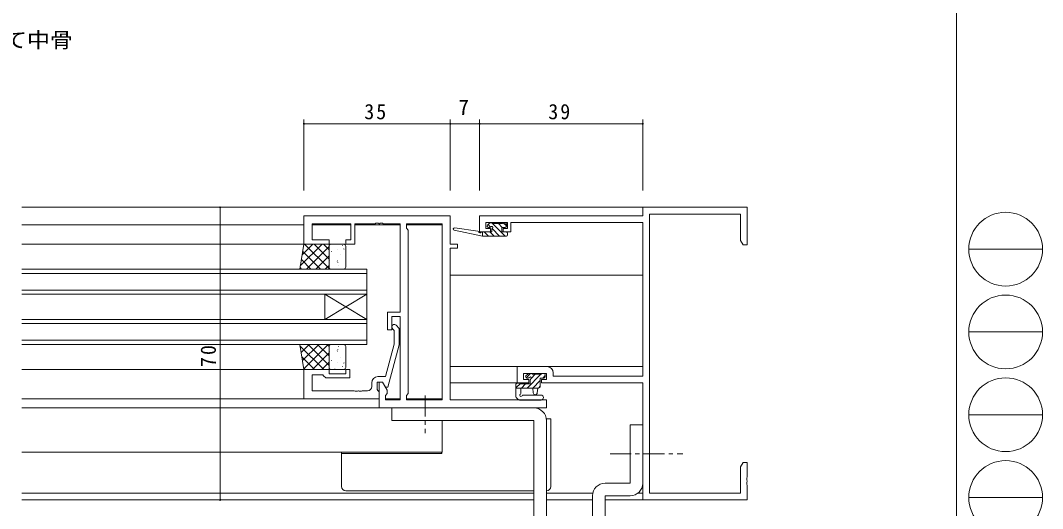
# Model space of a CAD drawing. Units: millimetres on the paper. Extents: x -420 to 373, y -297 to 267.
# Drawn here: x 128.5 to 372.9, y -135.7 to -18.9 of the extents above; entities that cross this region are included whole.
import ezdxf
from ezdxf.enums import TextEntityAlignment as Align

# ---------------------------------------------------------------- set-up
doc = ezdxf.new("R2010")
doc.units = ezdxf.units.MM
doc.linetypes.add('CHAIN1', pattern=[8, 5, -1, 1, -1])
for name, color, linetype, lineweight in [('0-1_YKK_ZWAK', 7, 'Continuous', 9), ('0-3_YKK_11', 7, 'Continuous', 9), ('0-4_YKK_12', 2, 'Continuous', 9), ('0-5_YKK_13', 4, 'Continuous', 9), ('0-6_YKK_D', 6, 'Continuous', 9)]:
    doc.layers.add(name, color=color, linetype=linetype, lineweight=lineweight)
doc.layers.add('0-2_USER1', color=3, linetype='Continuous')
doc.styles.add('ＭＳ ゴシック', font='')
doc.styles.get('ＭＳ ゴシック').set_extended_font_data('MS Gothic')

msp = doc.modelspace()

# ---------------------------------------------------------------- linework, layer by layer
at = {"layer": '0-1_YKK_ZWAK'}
for p, q in [((352.3, 264.4), (352.3, -260.6)), ((355.276, -73.616), (372.916, -73.616)), ((355.276, -93.412), (372.916, -93.412)), ((355.276, -113.208), (372.916, -113.208)), ((355.276, -133.004), (372.916, -133.004))]:
    msp.add_line(p, q, dxfattribs=at)
for centre in [(364.096, -73.616), (364.096, -93.412), (364.096, -113.208), (364.096, -133.004)]:
    msp.add_circle(centre, 8.82, dxfattribs=at)
at = {"layer": '0-3_YKK_11'}
for p, q in [((196.3, -65.6), (231.3, -65.6)), ((196.3, -72.4), (196.3, -65.6)), ((231.3, -65.6), (231.3, -72.4)), ((238.3, -65.6), (238.3, -69.5)), ((277.3, -65.6), (238.3, -65.6)), ((277.3, -63.6), (277.3, -65.6)), ((302.3, -63.6), (277.3, -63.6)), ((278.93, -65.23), (300.67, -65.23)), ((278.93, -131.97), (278.93, -65.23)), ((300.67, -65.23), (300.67, -71.509)), ((302.3, -72.6), (302.3, -63.6)), ((207.5, -67.53), (198.23, -67.53)), ((198.23, -67.53), (198.23, -71.4)), ((207.5, -71.4), (207.5, -67.53)), ((213.342, -67.53), (208.5, -67.53)), ((208.5, -67.53), (208.5, -72.4)), ((213.525, -67.41), (213.342, -67.53)), ((214.075, -67.41), (213.525, -67.41)), ((214.258, -67.53), (214.075, -67.41)), ((214.342, -67.53), (214.258, -67.53)), ((214.525, -67.41), (214.342, -67.53)), ((215.075, -67.41), (214.525, -67.41)), ((215.258, -67.53), (215.075, -67.41)), ((219.3, -67.53), (215.258, -67.53)), ((219.3, -88.7), (219.3, -67.53)), ((220.8, -67.53), (229.37, -67.53)), ((229.37, -67.53), (229.37, -109.67)), ((229.37, -67.53), (229.37, -109.67)), ((239.8, -68.7), (239.8, -67.23)), ((239.8, -67.23), (245, -67.23)), ((245, -67.23), (245, -68.7)), ((245.8, -69.5), (245.8, -67.23)), ((245.8, -67.23), (277.3, -67.23)), ((277.3, -67.23), (277.3, -103.97)), ((221.23, -108.17), (221.23, -69.03)), ((238.3, -69.5), (240.9, -69.5)), ((240.9, -68.7), (239.8, -68.7)), ((240.9, -69.5), (240.9, -68.7)), ((243.9, -68.7), (243.9, -69.5)), ((245, -68.7), (243.9, -68.7)), ((243.9, -69.5), (245.8, -69.5)), ((202.3, -72.4), (196.3, -72.4)), ((198.23, -71.4), (202.3, -71.4)), ((202.3, -71.4), (202.3, -72.4)), ((206.3, -71.4), (207.5, -71.4)), ((206.3, -72.4), (206.3, -71.4)), ((208.5, -72.4), (206.3, -72.4)), ((231.3, -72.4), (233, -72.4)), ((233, -72.4), (233, -73.4)), ((300.67, -71.509), (301.3, -72.6)), ((301.3, -72.6), (302.3, -72.6)), ((233, -73.4), (231.3, -73.4)), ((231.3, -73.4), (231.3, -109.67)), ((216.3, -92.9), (216.3, -88.7)), ((216.3, -88.7), (219.3, -88.7)), ((217.3, -89.7), (217.3, -92.9)), ((219.3, -89.7), (217.3, -89.7)), ((219.3, -109.67), (219.3, -89.7)), ((217.9, -93.049), (217.476, -92.625)), ((218.324, -91.776), (219.1, -92.552)), ((219.1, -92.552), (219.1, -96.497)), ((217.3, -92.9), (216.3, -92.9)), ((217.9, -96.339), (217.9, -93.049)), ((215.82, -104.1), (217.9, -96.339)), ((219.1, -96.497), (216.393, -106.6)), ((196.3, -109.4), (196.3, -102.4)), ((196.3, -102.4), (202.3, -102.4)), ((202.3, -102.4), (202.3, -103.4)), ((206.3, -102.4), (207.3, -102.4)), ((206.3, -103.4), (206.3, -102.4)), ((207.3, -102.4), (207.3, -104.4)), ((247.3, -101.7), (247.3, -105.6)), ((254.4, -101.7), (247.3, -101.7)), ((198.23, -103.7), (198.23, -107.47)), ((200.8, -103.7), (198.23, -103.7)), ((201, -103.9), (200.8, -103.7)), ((201.5, -104.4), (201, -103.9)), ((207.3, -104.4), (201.5, -104.4)), ((202.3, -103.4), (206.3, -103.4)), ((214, -104.1), (215.82, -104.1)), ((248.8, -104.8), (248.8, -103.33)), ((248.8, -103.33), (254.27, -103.33)), ((250.1, -104.8), (248.8, -104.8)), ((250.1, -105.6), (250.1, -104.8)), ((253.1, -104.8), (253.1, -105.6)), ((254.27, -104.8), (253.1, -104.8)), ((254.27, -103.33), (254.27, -104.8)), ((255.9, -103.97), (255.9, -103.2)), ((277.3, -103.97), (255.9, -103.97)), ((198.23, -107.47), (208.342, -107.47)), ((208.342, -107.47), (208.525, -107.59)), ((209.075, -107.59), (209.258, -107.47)), ((209.258, -107.47), (209.342, -107.47)), ((209.342, -107.47), (209.525, -107.59)), ((210.075, -107.59), (210.258, -107.47)), ((210.258, -107.47), (211.5, -107.47)), ((212.5, -106.47), (212.5, -105.6)), ((213.8, -105.4), (213.8, -107.2)), ((215.1, -105.4), (213.8, -105.4)), ((213.8, -107.2), (214, -107.4)), ((214, -107.4), (214.3, -107.7)), ((214.3, -105.4), (215.1, -105.4)), ((214.3, -111.6), (214.3, -105.4)), ((215.793, -106.6), (215.1, -105.4)), ((215.1, -105.4), (216.23, -107.358)), ((216.393, -106.6), (215.793, -106.6)), ((216.23, -107.358), (216.23, -108.17)), ((247.3, -105.6), (250.1, -105.6)), ((253.1, -105.6), (277.3, -105.6)), ((277.3, -105.6), (277.3, -133.6)), ((214.3, -109.4), (196.3, -109.4)), ((208.525, -107.59), (209.075, -107.59)), ((209.525, -107.59), (210.075, -107.59)), ((214.3, -107.7), (214.3, -109.4)), ((216.23, -108.17), (215.8, -108.6)), ((215.8, -108.6), (215.8, -109.67)), ((215.8, -109.67), (219.3, -109.67)), ((220.8, -108.6), (221.23, -108.17)), ((220.8, -109.67), (220.8, -108.6)), ((229.37, -109.67), (220.8, -109.67)), ((231.3, -109.67), (254.3, -109.67)), ((254.3, -109.67), (254.3, -111.6)), ((254.3, -111.6), (214.3, -111.6)), ((301.3, -124.6), (300.67, -125.691)), ((302.3, -124.6), (301.3, -124.6)), ((302.3, -128.142), (302.3, -124.6)), ((300.67, -125.691), (300.67, -131.97)), ((302.18, -128.325), (302.3, -128.142)), ((302.18, -128.875), (302.18, -128.325)), ((302.3, -129.058), (302.18, -128.875)), ((302.18, -129.325), (302.3, -129.142)), ((302.18, -129.875), (302.18, -129.325)), ((302.3, -129.142), (302.3, -129.058)), ((300.67, -131.97), (278.93, -131.97)), ((302.3, -130.058), (302.18, -129.875)), ((302.3, -133.6), (302.3, -130.058)), ((277.3, -133.6), (302.3, -133.6))]:
    msp.add_line(p, q, dxfattribs=at)
msp.add_lwpolyline([(221.23, -69.03), (220.8, -68.6), (220.8, -67.53)], dxfattribs=at)
for centre, radius, start, end in [((217.9, -92.2), 0.6, 44.99998, 225), ((254.4, -103.2), 1.5, 0, 89.99998), ((214, -105.6), 1.5, 90, 179.99998), ((211.5, -106.47), 1, 270, 359.99998)]:
    msp.add_arc(centre, radius, start, end, dxfattribs=at)
at = {"layer": '0-4_YKK_12'}
for p, q in [((128.8, -63.6), (277.6, -63.6)), ((128.8, -67.8), (196.3, -67.8)), ((207.499, -67.8), (198.232, -67.8)), ((219.299, -67.8), (208.502, -67.8)), ((229.369, -67.8), (220.802, -67.8)), ((196.8, -72.4), (128.8, -72.4)), ((211.3, -78.4), (128.8, -78.4)), ((211.3, -79.4), (128.8, -79.4)), ((211.3, -84.4), (211.3, -78.4)), ((231.3, -79.8), (277.3, -79.8)), ((211.3, -83.4), (128.8, -83.4)), ((211.3, -84.4), (128.8, -84.4)), ((201.3, -84.4), (201.3, -90.4)), ((211.3, -84.4), (201.3, -90.4)), ((211.3, -90.4), (201.3, -84.4)), ((211.3, -84.4), (211.3, -90.4)), ((211.3, -90.4), (128.8, -90.4)), ((211.3, -96.4), (211.3, -90.4)), ((211.3, -91.4), (128.8, -91.4)), ((211.3, -95.4), (128.8, -95.4)), ((211.3, -96.4), (128.8, -96.4)), ((128.8, -102.4), (202.002, -102.4)), ((277.3, -101.7), (231.3, -101.7)), ((231.3, -105.6), (247.6, -105.6)), ((128.8, -109.4), (214, -109.4)), ((219.299, -109.4), (215.802, -109.4)), ((229.369, -109.4), (220.802, -109.4)), ((128.8, -111.6), (214.738, -111.6)), ((229.37, -114.6), (229.37, -122.2)), ((128.8, -122.2), (229.37, -122.2)), ((128.8, -131.97), (251.3, -131.97)), ((254.3, -131.97), (265.367, -131.97)), ((276.139, -131.97), (277.3, -131.97)), ((128.8, -133.6), (251.3, -133.6)), ((254.3, -133.6), (265.3, -133.6)), ((268.3, -133.6), (277.6, -133.6))]:
    msp.add_line(p, q, dxfattribs=at)
at = {"layer": '0-5_YKK_13'}
for p, q in [((240.688, -67.388), (240.188, -67.888)), ((240.929, -68.333), (240.336, -67.74)), ((240.4, -68.4), (240.739, -68.4)), ((241.5, -67.3), (240.9, -67.3)), ((244.443, -70.5), (241.243, -67.3)), ((243.7, -67.5), (241.7, -67.5)), ((243.69, -68.4), (242.79, -67.5)), ((243.6, -69.5), (243.6, -68.4)), ((243.6, -68.4), (244.4, -68.4)), ((244.4, -67.3), (243.9, -67.3)), ((244.7, -68.063), (243.937, -67.3)), ((244.7, -68.1), (244.7, -67.6)), ((239.002, -70.5), (232.241, -69.094)), ((237.888, -69.327), (232.346, -68.503)), ((239.002, -69.5), (238.915, -69.486)), ((241.2, -69.5), (239.002, -69.5)), ((239.002, -70.5), (239.002, -69.5)), ((239.055, -70.5), (239.002, -70.447)), ((244.7, -70.5), (239.002, -70.5)), ((240.402, -70.5), (239.402, -69.5)), ((241.749, -70.5), (240.749, -69.5)), ((241.2, -68.861), (241.2, -69.5)), ((243.096, -70.5), (241.267, -68.672)), ((244.7, -69.5), (243.6, -69.5)), ((244.979, -69.689), (244.811, -69.521)), ((245, -70.2), (245, -69.8)), ((195.3, -78.4), (196.3, -72.4)), ((195.429, -77.624), (200.653, -72.4)), ((195.878, -74.93), (198.408, -72.4)), ((196.3, -72.4), (202.3, -72.4)), ((196.466, -72.4), (202.3, -78.235)), ((196.898, -78.4), (202.3, -72.999)), ((198.711, -72.4), (202.3, -75.99)), ((200.956, -72.4), (202.3, -73.745)), ((202.3, -72.4), (202.3, -78.4)), ((202.3, -72.9), (202.3, -77.9)), ((205.8, -72.4), (202.8, -72.4)), ((205.545, -72.702), (205.569, -72.745)), ((206.3, -77.9), (206.3, -72.9)), ((196.003, -74.183), (200.221, -78.4)), ((199.143, -78.4), (202.3, -75.244)), ((202.395, -75.528), (202.402, -75.534)), ((202.921, -74.135), (202.945, -74.179)), ((204.378, -73.708), (204.385, -73.715)), ((205.112, -74.778), (205.136, -74.822)), ((205.792, -73.537), (205.88, -73.583)), ((195.362, -78.031), (195.73, -78.4)), ((195.682, -76.107), (197.976, -78.4)), ((201.388, -78.4), (202.3, -77.489)), ((202.488, -76.212), (202.512, -76.255)), ((204.267, -76.426), (204.356, -76.473)), ((204.378, -76.803), (204.402, -76.847)), ((204.562, -77.469), (204.57, -77.476)), ((202.3, -78.4), (195.3, -78.4)), ((202.8, -78.4), (205.8, -78.4)), ((202.3, -96.4), (195.3, -96.4)), ((195.3, -96.4), (196.3, -102.4)), ((195.304, -96.427), (195.33, -96.4)), ((195.349, -96.697), (201.053, -102.4)), ((195.625, -98.351), (197.576, -96.4)), ((195.946, -100.275), (199.821, -96.4)), ((196.267, -102.2), (202.066, -96.4)), ((197.298, -96.4), (202.3, -101.402)), ((199.543, -96.4), (202.3, -99.157)), ((201.788, -96.4), (202.3, -96.912)), ((202.3, -102.4), (202.3, -96.4)), ((202.3, -101.9), (202.3, -96.9)), ((202.8, -96.4), (205.8, -96.4)), ((204.378, -97.598), (204.402, -97.554)), ((204.562, -96.932), (204.57, -96.925)), ((206.3, -96.9), (206.3, -101.9)), ((195.798, -99.391), (198.808, -102.4)), ((198.311, -102.4), (202.3, -98.411)), ((202.395, -98.873), (202.402, -98.867)), ((202.488, -98.189), (202.512, -98.145)), ((204.267, -97.975), (204.356, -97.928)), ((205.112, -99.623), (205.136, -99.579)), ((196.247, -102.085), (196.563, -102.4)), ((196.3, -102.4), (202.3, -102.4)), ((200.556, -102.4), (202.3, -100.656)), ((205.8, -102.4), (202.8, -102.4)), ((202.921, -100.266), (202.945, -100.222)), ((203.655, -102.291), (203.679, -102.247)), ((204.378, -100.693), (204.385, -100.686)), ((205.545, -101.699), (205.569, -101.655)), ((205.792, -100.864), (205.88, -100.818)), ((249.888, -103.418), (249.388, -103.918)), ((250.469, -103.33), (249.425, -104.374)), ((249.6, -104.43), (249.939, -104.43)), ((252.963, -103.53), (249.664, -106.83)), ((250.7, -103.33), (250.1, -103.33)), ((250.4, -104.891), (250.4, -105.83)), ((251.616, -103.53), (250.637, -104.509)), ((253, -103.53), (250.9, -103.53)), ((252.8, -105.04), (251.011, -106.83)), ((252.8, -106.33), (252.8, -104.43)), ((252.8, -104.43), (253.7, -104.43)), ((253.159, -103.334), (253.004, -103.489)), ((253.7, -103.33), (253.2, -103.33)), ((254, -103.84), (253.411, -104.43)), ((254, -104.13), (254, -103.63)), ((248.072, -105.728), (247, -106.799)), ((247, -105.93), (247, -108.893)), ((247, -106.83), (252.3, -106.83)), ((247.9, -105.63), (247.3, -105.63)), ((250.4, -105.83), (248.1, -105.83)), ((248.2, -108.01), (248.2, -106.83)), ((249.316, -105.83), (248.316, -106.83)), ((251, -106.83), (251.102, -107.974)), ((252.2, -106.83), (252.098, -107.974)), ((252.796, -106.391), (252.361, -106.826)), ((247.615, -109.632), (247.184, -109.28)), ((247.805, -109.7), (252.984, -109.7)), ((248.736, -108.5), (252.984, -108.5)), ((217.302, -111.6), (217.302, -114.6)), ((217.302, -111.6), (251.302, -111.6)), ((251.302, -114.6), (217.302, -114.6)), ((251.302, -199.1), (251.302, -114.6)), ((254.302, -114.6), (254.302, -199.1)), ((255.3, -130.4), (255.3, -114.2)), ((274.302, -115.6), (277.302, -115.6)), ((274.302, -115.6), (274.302, -129.6)), ((277.302, -115.6), (277.302, -129.6)), ((205.3, -122.5), (205.3, -122.2)), ((229.172, -122.33), (229.162, -122.2)), ((229.3, -122.2), (229.3, -122.5)), ((206.3, -122.5), (205.3, -122.5)), ((205.3, -122.5), (205.3, -130.4)), ((229.3, -122.5), (206.3, -122.5)), ((229.182, -122.424), (229.172, -122.33)), ((229.192, -122.481), (229.182, -122.424)), ((229.203, -122.5), (229.192, -122.481)), ((206.3, -131.4), (251.3, -131.4)), ((268.302, -129.6), (274.302, -129.6)), ((265.302, -132.6), (265.302, -165.1)), ((268.302, -132.6), (274.302, -132.6)), ((268.302, -165.1), (268.302, -132.6))]:
    msp.add_line(p, q, dxfattribs=at)
at = {"layer": '0-5_YKK_13', "linetype": 'CHAIN1'}
for p, q in [((225.302, -108.6), (225.302, -117.6)), ((269.53, -122.6), (286.908, -122.6))]:
    msp.add_line(p, q, dxfattribs=at)
at = {"layer": '0-5_YKK_13'}
msp.add_lwpolyline([(255.3, -114.2), (254.3, -114.2), (254.273, -114.2)], dxfattribs=at)
for centre, radius, start, end in [((240.4, -68.1), 0.3, 135, 270), ((240.9, -67.6), 0.3, 90, 135), ((240.739, -68.1), 0.3, 270, 326.94426), ((241.2, -68.4), 0.25, 303.05573, 146.94426), ((241.5, -67.5), 0.2, 0, 90), ((243.9, -67.5), 0.2, 90, 180), ((244.4, -67.6), 0.3, 0, 90), ((244.4, -68.1), 0.3, 270, 0), ((232.302, -68.8), 0.3, 81.55064, 258.25018), ((237.844, -69.623), 0.3, 21.55064, 81.55064), ((238.402, -69.403), 0.3, 201.55064, 320.80246), ((238.867, -69.782), 0.3, 80.80246, 140.80246), ((241.5, -68.861), 0.3, 123.05573, 180), ((244.7, -69.8), 0.3, 0, 90), ((244.7, -70.2), 0.3, 270, 0), ((202.8, -72.9), 0.5, 90, 180), ((205.8, -72.9), 0.5, 359.99998, 90), ((202.8, -77.9), 0.5, 180, 270), ((205.8, -77.9), 0.5, 270, 359.99998), ((202.8, -96.9), 0.5, 90, 180), ((205.8, -96.9), 0.5, 359.99998, 89.99998), ((202.8, -101.9), 0.5, 180, 270), ((205.8, -101.9), 0.5, 269.99998, 359.99998), ((249.6, -104.13), 0.3, 135, 270), ((250.1, -103.63), 0.3, 90, 135), ((249.939, -104.13), 0.3, 270, 326.94426), ((250.4, -104.43), 0.25, 303.05573, 146.94426), ((250.7, -104.891), 0.3, 123.05573, 180), ((250.7, -103.53), 0.2, 0, 90), ((253.2, -103.53), 0.2, 90, 180), ((253.7, -103.63), 0.3, 0, 90), ((253.7, -104.13), 0.3, 270, 0), ((247.3, -105.93), 0.3, 90, 180), ((247.9, -105.83), 0.2, 0, 90), ((252.3, -106.33), 0.5, 270, 0), ((247.5, -108.893), 0.5, 180, 230.76546), ((247.805, -109.4), 0.3, 230.76546, 269.99998), ((248.2, -108.53), 0.3, 120, 333.2563), ((247.9, -108.01), 0.3, 300, 0), ((248.736, -108.8), 0.3, 89.99998, 153.2563), ((251.6, -107.93), 0.5, 185.09206, 354.90793), ((252.984, -109.1), 0.6, 269.99998, 89.99998), ((251.302, -114.6), 3, 0, 90), ((206.3, -130.4), 1, 180, 270), ((254.3, -130.4), 1, 270, 0), ((268.302, -132.6), 3, 90, 180), ((274.302, -129.6), 3, 270, 0)]:
    msp.add_arc(centre, radius, start, end, dxfattribs=at)
at = {"layer": '0-6_YKK_D'}
for p, q in [((196.3, -59.6), (196.3, -42.6)), ((196.3, -43.6), (231.3, -43.6)), ((231.3, -59.6), (231.3, -42.6)), ((231.3, -59.6), (231.3, -42.6)), ((238.3, -43.6), (231.3, -43.6)), ((238.3, -59.6), (238.3, -42.6)), ((238.3, -59.6), (238.3, -42.6)), ((277.3, -43.6), (238.3, -43.6)), ((277.3, -59.6), (277.3, -42.6)), ((192.3, -63.6), (175.3, -63.6)), ((176.3, -133.6), (176.3, -63.6)), ((192.3, -133.6), (175.3, -133.6))]:
    msp.add_line(p, q, dxfattribs=at)
for centre, start, end in [((196.3, -43.6), 0, 180), ((196.3, -43.6), 180, 0), ((231.3, -43.6), 0, 180), ((231.3, -43.6), 0, 180), ((231.3, -43.6), 180, 0), ((231.3, -43.6), 180, 0), ((238.3, -43.6), 0, 180), ((238.3, -43.6), 0, 180), ((238.3, -43.6), 180, 0), ((238.3, -43.6), 180, 0), ((277.3, -43.6), 0, 180), ((277.3, -43.6), 180, 0), ((176.3, -63.6), 90, 270), ((176.3, -63.6), 270, 90), ((176.3, -133.6), 90, 270), ((176.3, -133.6), 270, 90)]:
    msp.add_arc(centre, 0.106, start, end, dxfattribs=at)

# ---------------------------------------------------------------- texts
at = {"layer": '0-2_USER1', "style": 'ＭＳ ゴシック', "width": 1.1}
msp.add_text('たて中骨', height=3.666, dxfattribs=at).set_placement((119.054, -26.503), align=Align.BOTTOM_LEFT)
at = {"layer": '0-6_YKK_D', "color": 3, "style": 'ＭＳ ゴシック'}
msp.add_text('7', height=3.666, dxfattribs=at).set_placement((233.253, -42.6), align=Align.BOTTOM_LEFT)
at = {"layer": '0-6_YKK_D', "color": 3, "char_height": 3.666, "attachment_point": 7, "style": 'ＭＳ ゴシック'}
for s, insert in [('\\T1.21;\\W0.95;35', (210.73, -42.6)), ('\\T1.21;\\W0.95;39', (254.73, -42.6))]:
    msp.add_mtext(s, dxfattribs=dict(at, insert=insert))
at = {"layer": '0-6_YKK_D', "color": 3, "insert": (175.3, -101.792), "char_height": 3.666, "attachment_point": 7, "rotation": 90, "style": 'ＭＳ ゴシック'}
msp.add_mtext('\\T1.21;\\W0.95;70', dxfattribs=at)

doc.saveas('drawing.dxf')
